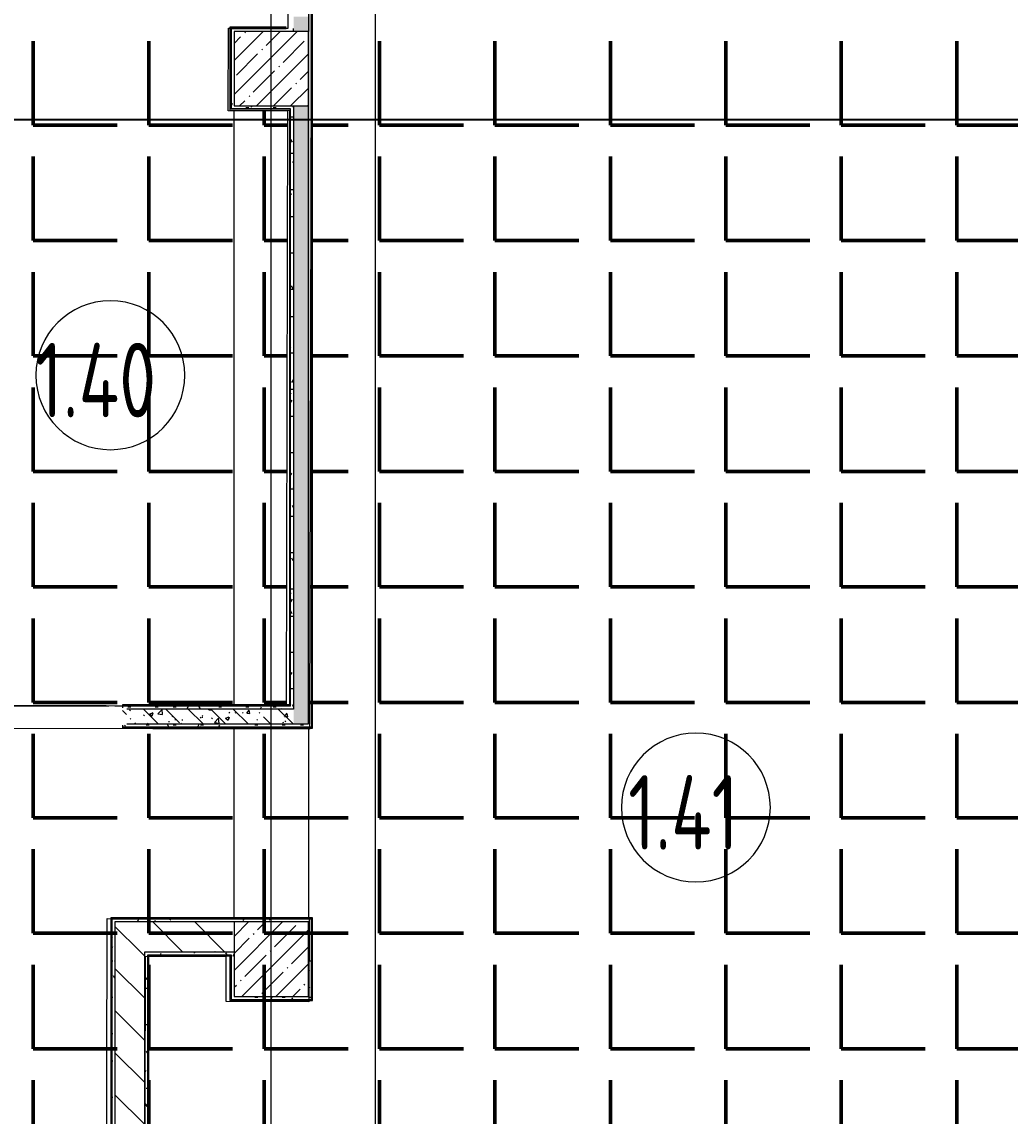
# Model space of a CAD drawing. Header units: millimetres. Extents: x -213547 to 415037, y -3642 to 106956.
# Drawn here: x 58850 to 65487, y 15830 to 23178 of the extents above; entities that cross this region are included whole.
import ezdxf

# ---------------------------------------------------------------- set-up
doc = ezdxf.new("R2010")
doc.units = ezdxf.units.MM
for name, color, linetype, lineweight in [('1144 Монтаж CF7', 152, 'Continuous', 50), ('5.5) Перег WD5', 3, 'Continuous', 40), ('A-AREA-BNDY', 7, 'Continuous', 5), ('A-AREA-IDEN', 7, 'Continuous', 9), ('A-FLOR', 7, 'Continuous', 9), ('A-WALL', 7, 'Continuous', 5), ('I-WALL', 7, 'Continuous', 5), ('S-COLS', 7, 'Continuous', 9), ('S-COLS-1', 7, 'Continuous', 5), ('Оси', 7, 'Continuous', 9)]:
    doc.layers.add(name, color=color, linetype=linetype, lineweight=lineweight)
doc.layers.add('A-WALL-1', color=9, linetype='Continuous', lineweight=5, true_color=0x808080)
doc.layers.add('A-WALL-FNSH-1', color=9, linetype='Continuous', lineweight=5, true_color=0x808080)
doc.styles.add('ISOCPEUR_1', font='isocpeur.ttf', dxfattribs={"height": 350})
doc.styles.add('СПДС', font='ГОСТ тип А.ttf', dxfattribs={"width": 0.9})
doc.dimstyles.new('ISO-2_0_0_9К_Средний_округл2', dxfattribs={"dimscale": 304.8, "dimtxt": 199.196235, "dimasz": 0.492126, "dimexe": 0.393701, "dimexo": 0, "dimgap": 0, "dimtad": 1, "dimdec": 0, "dimrnd": 10, "dimzin": 0, "dimdsep": 46, "dimtxsty": 'ISOCPEUR_1', "dimblk1": 'OBLIQUE', "dimblk2": 'OBLIQUE', "dimsah": 1, "dimcen": 0.09, "dimdle": 0.393701, "dimazin": 0, "dimtfac": 1, "dimtdec": 4, "dimtix": 1, "dimtmove": 0, "dimatfit": 3, "dimfxl": 1, "dimtvp": 1, "dimtolj": 1, "dimtzin": 0, "dimarcsym": 2})
pattern_1 = [(135, (64.7, -136.06), (-150.8683, -150.8683), [213.36, -35.56, 7.112, -35.56]), (135, (64.7, 14.71), (-150.8683, -150.8683), []), (50, (64.7, -136.06), (255.0577, -22.3145), [26.67, -293.37]), (355, (64.7, -136.06), (-49.3404, 267.4791), [21.336, -234.696]), (100.451, (85.96, -137.92), (205.7195, 245.1636), [22.666, -249.326]), (46.184, (64.7, -64.94), (379.511, -58.86), [40.005, -440.055]), (96.636, (96.33, -69.85), (332.3634, 346.399), [33.999, -373.989]), (351.184, (64.7, -64.94), (332.3669, 346.3953), [32.004, -352.044]), (21, (100.26, -82.72), (212.2602, -143.1711), [26.67, -293.37]), (326, (100.26, -82.72), (86.5224, 257.8632), [21.336, -234.696]), (71.451, (117.95, -94.65), (298.78395, 114.6901), [22.666, -249.326]), (37.5, (64.7, -136.06), (4.32385, 118.37751), [6.706, -225.146, 6.706, -231.546, -235.585]), (37.5, (64.7, -136.06), (4.32385, 118.37751), [-470.103, 6.706, -228.879]), (7.5, (64.7, -136.06), (93.54758, 140.2533), [6.706, -129.134, 6.706, -219.812, -89.789]), (7.5, (64.7, -136.06), (93.54758, 140.2533), [-362.356, 6.706, -83.083]), (327.5, (-14.6, -136.06), (189.82734, -8.02019), [6.706, -82.194, 6.706, -270.662, -368.046]), (327.5, (-14.6, -136.06), (189.82734, -8.02019), [-366.268, 6.706, -361.34]), (317.5, (-50.16, -136.06), (207.38114, 35.59764), [6.706, -108.864, 6.706, -177.495, -261.366]), (317.5, (-50.16, -136.06), (207.38114, 35.59764), [-299.771, 6.706, -254.66])]
pattern_2 = [(135, (64.7, -136.06), (-141.42136, -141.42136), [])]
pattern_3 = [(0, (64.7, -136.06), (243.84, 60.96), [20.117, -162.763, 20.117, -162.763, -975.36]), (0, (64.7, -136.06), (243.84, 60.96), [-365.76, 20.117, -345.643, 20.117, -162.763, -426.72]), (0, (64.7, -136.06), (243.84, 60.96), [-914.4, 20.117, -101.803, 20.117, -284.683]), (120, (156.14, -105.58), (-174.71291, 180.691634), [20.117, -162.763, 20.117, -162.763, -975.36]), (120, (156.14, -105.58), (-174.71291, 180.691634), [-365.76, 20.117, -345.643, 20.117, -162.763, -426.72]), (120, (156.14, -105.58), (-174.71291, 180.691634), [-914.4, 20.117, -101.803, 20.117, -284.683]), (240, (186.62, 16.34), (-69.12709, -241.651634), [20.117, -162.763, 20.117, -162.763, -975.36]), (240, (186.62, 16.34), (-69.12709, -241.651634), [-365.76, 20.117, -345.643, 20.117, -162.763, -426.72]), (240, (186.62, 16.34), (-69.12709, -241.651634), [-914.4, 20.117, -101.803, 20.117, -284.683])]
pattern_4 = [(0, (0, 0), (0, 775.335), [563.88, -211.455]), (90, (0, 0), (-775.335, 5e-14), [563.88, -211.455])]

# ---------------------------------------------------------------- blocks, each defined once
blk = doc.blocks.new('BSC_Колонна _Прямоугольная - 500х500-V144-Объем проектирования 1 этажа')
at = {"layer": 'S-COLS-1'}
h = blk.add_hatch(dxfattribs=at)
h.set_pattern_fill('FP_148', color=256, style=0, pattern_type=2)
h.set_pattern_definition([(45, (-60460, -17020), (-114.04925, 114.04925), []), (45, (-60345.95, -17020), (-114.04925, 114.04925), [201.613, -40.323, 6.706, -33.617])])
h.paths.add_polyline_path([(250, -250), (250, 250), (-250, 250), (-250, -250), (248.8, -250)])
for p, q in [((250, 250), (-250, 250)), ((-250, 250), (-250, -250)), ((250, -250), (250, 250)), ((-250, -250), (250, -250))]:
    blk.add_line(p, q, dxfattribs=at)
blk = doc.blocks.new('BSC_Колонна _Прямоугольная - 500х500-V145-Объем проектирования 1 этажа')
at = {"layer": 'S-COLS-1'}
h = blk.add_hatch(dxfattribs=at)
h.set_pattern_fill('FP_149', color=256, style=0, pattern_type=2)
h.set_pattern_definition([(45, (-60460, -23000), (-114.04925, 114.04925), []), (45, (-60345.95, -23000), (-114.04925, 114.04925), [201.613, -40.323, 6.706, -33.617])])
h.paths.add_polyline_path([(130, -250), (250, -250), (247.8, 250), (-250, 250), (-250, -250), (77.6, -250)])
for p, q in [((250, 250), (-250, 250)), ((-250, 250), (-250, -250)), ((250, -250), (250, 250)), ((-250, -250), (250, -250))]:
    blk.add_line(p, q, dxfattribs=at)
blk = doc.blocks.new('Марка_Помещения - Номер-25198446-Объем проектирования 1 этажа')
at = {"layer": 'A-AREA-IDEN'}
for start, end in [(360, 180), (180, 360)]:
    blk.add_arc((0, 0), 2.5, start, end, dxfattribs=at)
blk = doc.blocks.new('_Oblique')
at = {"color": 0, "linetype": 'ByBlock', "lineweight": -2}
blk.add_line((-0.5, -0.5), (0.5, 0.5), dxfattribs=at)
blk = doc.blocks.new('*D2021')
at = {"layer": '5.5) Перег WD5', "color": 0, "lineweight": -2, "transparency": 16777216}
for p, q in [((34274.7, 22501.5), (34274.7, 22643.4)), ((34604.7, 22501.5), (34604.7, 22643.4)), ((34154.7, 22523.4), (34604.7, 22523.4)), ((34604.7, 22523.4), (87153.3, 22523.4))]:
    blk.add_line(p, q, dxfattribs=at)
at = {"layer": 'Defpoints', "color": 0, "transparency": 16777216}
for p in [(34274.7, 22501.5), (34604.7, 22523.4), (34604.7, 22501.5)]:
    blk.add_point(p, dxfattribs=at)
at = {"layer": '5.5) Перег WD5', "color": 0, "lineweight": -2, "transparency": 16777216, "xscale": 304.8, "yscale": 304.8, "zscale": 304.8, "rotation": 180}
blk.add_blockref('_Oblique', (34274.7, 22523.4), dxfattribs=at)
at = {"layer": '5.5) Перег WD5', "color": 0, "lineweight": -2, "transparency": 16777216, "xscale": 304.8, "yscale": 304.8, "zscale": 304.8}
blk.add_blockref('_Oblique', (34604.7, 22523.4), dxfattribs=at)
at = {"layer": '5.5) Перег WD5', "color": 0, "lineweight": 25, "transparency": 16777216, "insert": (86593.3, 22990.1), "char_height": 350, "width": 455.087, "attachment_point": 1, "line_spacing_factor": 1.149209, "style": 'ISOCPEUR_1'}
blk.add_mtext('\\A1;330', dxfattribs=at)

msp = doc.modelspace()

# ---------------------------------------------------------------- hatches: boundary and pattern name
at = {"layer": '1144 Монтаж CF7'}
h = msp.add_hatch(dxfattribs=at)
h.set_pattern_fill('ANGLE', color=256, scale=111)
h.set_pattern_definition(pattern_4)
h.paths.add_polyline_path([(58202.8, 18590.9), (60626.8, 18585.2), (60636.1, 22579.2), (60236.1, 22580.1), (60237.5, 23136.1), (60637.5, 23135.2), (60641, 24666.2), (59869, 24668), (58769.1, 24670.6), (58217.1, 24671.9)])
h = msp.add_hatch(dxfattribs=at)
h.set_pattern_fill('ANGLE', color=256, scale=111)
h.set_pattern_definition(pattern_4)
h.paths.add_polyline_path([(66715.6, 23170.9), (66718.9, 24594.9), (60796.9, 24608.8), (60782.4, 18428.8), (57622.4, 18436.3), (57606.8, 11785.3), (60160.8, 11779.3), (60161.7, 12186.3), (60817.7, 12184.7), (60816.8, 11784.7), (66160.8, 11772.2), (66161.7, 12172.2), (66561.7, 12171.3), (66569.2, 15365.2), (65719.2, 15367.2), (65736.4, 22673.2), (66186.4, 22672.2), (66187.6, 23172.2)])
at = {"layer": 'I-WALL'}
h = msp.add_hatch(dxfattribs=at)
h.set_pattern_fill('FP_41', color=256, style=0, pattern_type=2)
h.set_pattern_definition(pattern_1)
h.paths.add_polyline_path([(60774.7, 18463.9), (60774.7, 22613.9), (60674.7, 22613.9), (60674.7, 18463.9), (60762.2, 18463.9)])
h.paths.add_polyline_path([(60774.7, 23113.9), (60774.7, 23213.9), (60674.7, 23213.9), (60674.7, 23113.9), (60772.6, 23113.9)])
h.paths.add_polyline_path([(60774.7, 23913.9), (60774.7, 24813.9), (60674.7, 24813.9), (60674.7, 23913.9)])
h = msp.add_hatch(dxfattribs=at)
h.set_pattern_fill('FP_191', color=256, style=0, pattern_type=2)
h.set_pattern_definition(pattern_3)
h.paths.add_polyline_path([(60774.7, 18463.9), (60794.7, 18463.9), (60794.7, 24623.9), (60774.7, 24623.9), (60774.7, 18516.2)])
h = msp.add_hatch(dxfattribs=at)
h.set_pattern_fill('FP_191', color=256, style=0, pattern_type=2)
h.set_pattern_definition(pattern_3)
h.paths.add_polyline_path([(60274.7, 22613.9), (60274.7, 23133.9), (60254.7, 23133.9), (60254.7, 22613.9)])
h = msp.add_hatch(dxfattribs=at)
h.set_pattern_fill('FP_191', color=256, style=0, pattern_type=2)
h.set_pattern_definition(pattern_3)
h.paths.add_polyline_path([(60602.3, 22593.9), (60654.7, 22593.9), (60654.6, 22613.9), (60254.7, 22613.9), (60254.7, 22593.9), (60276.5, 22593.9)])
h = msp.add_hatch(dxfattribs=at)
h.set_pattern_fill('FP_191', color=256, style=0, pattern_type=2)
h.set_pattern_definition(pattern_3)
h.paths.add_polyline_path([(60674.7, 18583.9), (60674.7, 22613.9), (60654.7, 22613.9), (60654.7, 18583.9)])
h = msp.add_hatch(dxfattribs=at)
h.set_pattern_fill('FP_191', color=256, style=0, pattern_type=2)
h.set_pattern_definition(pattern_3)
h.paths.add_polyline_path([(60599.6, 18563.9), (60674.7, 18563.9), (60674.7, 18583.9), (59524.7, 18583.9), (59524.7, 18571.9), (59554.7, 18571.9), (59554.7, 18563.9), (60274.7, 18563.9)])
h.paths.add_polyline_path([(58214.7, 18563.9), (58394.7, 18563.9), (58394.7, 18571.9), (58424.7, 18571.9), (58424.7, 18583.9), (58194.7, 18583.9), (58194.7, 18563.9)])
h = msp.add_hatch(dxfattribs=at)
h.set_pattern_fill('FP_41', color=256, style=0, pattern_type=2)
h.set_pattern_definition(pattern_1)
h.paths.add_polyline_path([(60653.4, 18463.9), (60674.7, 18463.9), (60674.7, 18563.9), (59524.7, 18563.9), (59524.7, 18463.9), (60274.7, 18463.9)])
h.paths.add_polyline_path([(58214.7, 18463.9), (58424.7, 18463.9), (58424.7, 18563.9), (58194.7, 18563.9), (58194.7, 18463.9)])
h = msp.add_hatch(dxfattribs=at)
h.set_pattern_fill('FP_191', color=256, style=0, pattern_type=2)
h.set_pattern_definition(pattern_3)
h.paths.add_polyline_path([(60654.7, 18443.9), (60794.7, 18443.9), (60794.7, 18463.9), (59554.7, 18463.9), (59554.7, 18455.9), (59524.7, 18455.9), (59524.7, 18443.9), (60274.7, 18443.9)])
h.paths.add_polyline_path([(57994.7, 18443.9), (58424.7, 18443.9), (58424.7, 18455.9), (58394.7, 18455.9), (58394.7, 18463.9), (57614.7, 18463.9), (57614.7, 18443.9), (57974.7, 18443.9)])
h = msp.add_hatch(dxfattribs=at)
h.set_pattern_fill('FP_191', color=256, style=0, pattern_type=2)
h.set_pattern_definition(pattern_3)
h.paths.add_polyline_path([(59474.7, 13913.9), (59474.7, 17153.9), (59454.7, 17153.9), (59454.7, 13913.9)])
h = msp.add_hatch(dxfattribs=at)
h.set_pattern_fill('FP_191', color=256, style=0, pattern_type=2)
h.set_pattern_definition(pattern_3)
h.paths.add_polyline_path([(60602.3, 17133.9), (60774.7, 17133.9), (60772.9, 17153.9), (59474.7, 17153.9), (59476, 17133.9), (60274.7, 17133.9)])
h = msp.add_hatch(dxfattribs=at)
h.set_pattern_fill('FP_23', color=256, style=0, pattern_type=2)
h.set_pattern_definition(pattern_2)
h.paths.add_polyline_path([(60274.7, 16933.9), (60274.7, 17133.9), (59474.7, 17133.9), (59474.7, 16933.9), (60254.7, 16933.9)])
h = msp.add_hatch(dxfattribs=at)
h.set_pattern_fill('FP_191', color=256, style=0, pattern_type=2)
h.set_pattern_definition(pattern_3)
h.paths.add_polyline_path([(60774.7, 16633.9), (60794.7, 16633.9), (60794.7, 17153.9), (60774.7, 17153.9), (60774.7, 16816.4)])
h = msp.add_hatch(dxfattribs=at)
h.set_pattern_fill('FP_23', color=256, style=0, pattern_type=2)
h.set_pattern_definition(pattern_2)
h.paths.add_polyline_path([(59674.7, 13933.9), (59674.7, 16933.9), (59474.7, 16933.9), (59474.7, 13933.9)])
h = msp.add_hatch(dxfattribs=at)
h.set_pattern_fill('FP_191', color=256, style=0, pattern_type=2)
h.set_pattern_definition(pattern_3)
h.paths.add_polyline_path([(59674.7, 13933.9), (59694.7, 13933.9), (59694.7, 16933.9), (59674.7, 16933.9), (59674.7, 13944)])
h = msp.add_hatch(dxfattribs=at)
h.set_pattern_fill('FP_191', color=256, style=0, pattern_type=2)
h.set_pattern_definition(pattern_3)
h.paths.add_polyline_path([(60254.7, 16913.9), (60274.7, 16913.9), (60274.7, 16933.9), (59694.7, 16933.9), (59694.7, 16913.9), (60246.7, 16913.9)])
h = msp.add_hatch(dxfattribs=at)
h.set_pattern_fill('FP_191', color=256, style=0, pattern_type=2)
h.set_pattern_definition(pattern_3)
h.paths.add_polyline_path([(60254.7, 16613.9), (60274.7, 16613.9), (60274.7, 16913.9), (60254.7, 16913.9), (60254.7, 16633.9)])
h = msp.add_hatch(dxfattribs=at)
h.set_pattern_fill('FP_191', color=256, style=0, pattern_type=2)
h.set_pattern_definition(pattern_3)
h.paths.add_polyline_path([(60774.7, 16613.9), (60794.7, 16613.9), (60794.7, 16633.9), (60274.7, 16633.9), (60274.7, 16613.9)])

# ---------------------------------------------------------------- linework, layer by layer
at = {"layer": 'A-AREA-BNDY', "flags": 128}
for points in [[(58202.8, 18590.9), (60626.8, 18585.2), (60636.1, 22579.2), (60236.1, 22580.1), (60237.5, 23136.1), (60637.5, 23135.2), (60641, 24666.2), (59869, 24668), (58769.1, 24670.6), (58217.1, 24671.9)], [(66715.6, 23170.9), (66718.9, 24594.9), (60796.9, 24608.8), (60782.4, 18428.8), (57622.4, 18436.3), (57606.8, 11785.3), (60160.8, 11779.3), (60161.7, 12186.3), (60817.7, 12184.7), (60816.8, 11784.7), (66160.8, 11772.2), (66161.7, 12172.2), (66561.7, 12171.3), (66569.2, 15365.2), (65719.2, 15367.2), (65736.4, 22673.2), (66186.4, 22672.2), (66187.6, 23172.2)], [(60222.1, 16600.2), (60222.8, 16900.2), (59678.8, 16901.4), (59671.8, 13901.4), (59415.8, 13902), (59423.4, 17158), (60779.4, 17154.8), (60778.1, 16598.8)]]:
    msp.add_lwpolyline(points, close=True, dxfattribs=at)
at = {"layer": 'A-FLOR'}
for p, q in [((60274.7, 18591.9), (60274.7, 22585.9)), ((59434.7, 18583.9), (58424.7, 18583.9)), ((59524.7, 18583.9), (59474.7, 18583.9)), ((59524.7, 18583.9), (59524.7, 18571.9)), ((59524.7, 18455.9), (59524.7, 18443.9)), ((60274.7, 17161.9), (60274.7, 18435.9)), ((60774.7, 18435.9), (60774.7, 17161.8))]:
    msp.add_line(p, q, dxfattribs=at)
at = {"layer": 'A-WALL'}
for p, q in [((60794.7, 24623.9), (60794.7, 18443.9)), ((60274.7, 23133.9), (60624.7, 23133.9)), ((60654.7, 22593.9), (60254.7, 22593.9)), ((60654.7, 18583.9), (60654.7, 22593.9)), ((60654.7, 18583.9), (59524.7, 18583.9)), ((60674.7, 18563.9), (59554.7, 18563.9)), ((59474.7, 17133.9), (59474.7, 13933.9)), ((59674.7, 13933.9), (59674.7, 16933.9)), ((59694.7, 16913.9), (60254.7, 16913.9)), ((60254.7, 16913.9), (60254.7, 16613.9))]:
    msp.add_line(p, q, dxfattribs=at)
at = {"layer": 'A-WALL-1'}
for p, q in [((60774.7, 24813.9), (60774.7, 23113.9)), ((60254.7, 23133.9), (60254.7, 22593.9)), ((60674.7, 23133.9), (60674.7, 23133.9)), ((60674.7, 23113.9), (60674.7, 23133.9)), ((60674.7, 22613.9), (60674.7, 18563.9)), ((60774.7, 18463.9), (60774.7, 22613.9)), ((59524.7, 18443.9), (60794.7, 18443.9)), ((59554.7, 18463.9), (60774.7, 18463.9)), ((59454.7, 17153.9), (59454.7, 13913.9)), ((60794.7, 17153.9), (59454.7, 17153.9)), ((60274.7, 17133.9), (59474.7, 17133.9)), ((60794.7, 16613.9), (60794.7, 17153.9)), ((59674.7, 16933.9), (60274.7, 16933.9)), ((59694.7, 13913.9), (59694.7, 16913.9)), ((60254.7, 16613.9), (60794.7, 16613.9))]:
    msp.add_line(p, q, dxfattribs=at)
at = {"layer": 'A-WALL-FNSH-1'}
for p, q in [((60802.7, 18435.9), (60802.7, 24615.9)), ((60246.7, 23141.9), (60246.7, 22585.9)), ((60624.7, 23141.9), (60246.7, 23141.9)), ((60254.7, 23133.9), (60274.7, 23133.9)), ((60246.7, 22585.9), (60646.7, 22585.9)), ((60646.7, 22585.9), (60646.7, 18591.9)), ((60646.7, 18591.9), (59524.7, 18591.9)), ((59524.7, 18591.9), (59524.7, 18583.9)), ((59524.7, 18443.9), (59524.7, 18435.9)), ((59524.7, 18435.9), (60802.7, 18435.9)), ((60802.7, 17161.9), (59446.7, 17161.9)), ((59446.7, 17161.9), (59446.7, 13905.9)), ((60802.7, 16605.9), (60802.7, 17161.9)), ((59702.7, 13905.9), (59702.7, 16905.9)), ((59702.7, 16905.9), (60246.7, 16905.9)), ((60246.7, 16905.9), (60246.7, 16605.9)), ((60246.7, 16605.9), (60802.7, 16605.9))]:
    msp.add_line(p, q, dxfattribs=at)
at = {"layer": 'Оси'}
for points in [[(60524.7, -2042.3), (60524.7, 2957.7), (60524.7, 22262), (60524.7, 27262)], [(62048.9, -2042.3), (62048.9, -1322.8), (61224.7, -759.5), (61224.7, 4240.5), (61224.7, 22262), (61224.7, 27262)]]:
    msp.add_lwpolyline(points, dxfattribs=at)

# ---------------------------------------------------------------- block references
at = {"layer": 'A-AREA-IDEN', "xscale": 199.9999999999999, "yscale": 199.9999999999999, "zscale": 199.9999999999999}
for p in [(59444.1, 20805.3), (63376.7, 17902.7)]:
    msp.add_blockref('Марка_Помещения - Номер-25198446-Объем проектирования 1 этажа', p, dxfattribs=at)
at = {"layer": 'S-COLS'}
for name, p in [('BSC_Колонна _Прямоугольная - 500х500-V145-Объем проектирования 1 этажа', (60524.7, 22863.9)), ('BSC_Колонна _Прямоугольная - 500х500-V144-Объем проектирования 1 этажа', (60524.7, 16883.9))]:
    msp.add_blockref(name, p, dxfattribs=at)

# ---------------------------------------------------------------- texts
at = {"layer": 'A-AREA-IDEN', "char_height": 500, "attachment_point": 1, "style": 'СПДС'}
for s, insert, width in [('1.40', (58942.4, 21022.5), 1255.443), ('1.41', (62921.7, 18119.8), 1140)]:
    msp.add_mtext(s, dxfattribs=dict(at, insert=insert, width=width))

# ---------------------------------------------------------------- dimensions: what is measured, and where the dimension line sits
at = {"layer": '5.5) Перег WD5', "color": 18, "lineweight": 25, "true_color": 0x000000}
dim = msp.add_linear_dim(base=(34604.7, 22523.4), p1=(34274.7, 22501.5), p2=(34604.7, 22501.5), dimstyle='ISO-2_0_0_9К_Средний_округл2', override={"dimasz": 1, "dimpost": '<>', "dimtxsty": 'ISOCPEUR_1', "dimfxl": 330}, dxfattribs=at)
dim.commit()
dim.dimension.update_dxf_attribs({"geometry": '*D2021', "text_midpoint": (86820.8, 22523.4), "dimtype": 160})

doc.saveas('drawing.dxf')
